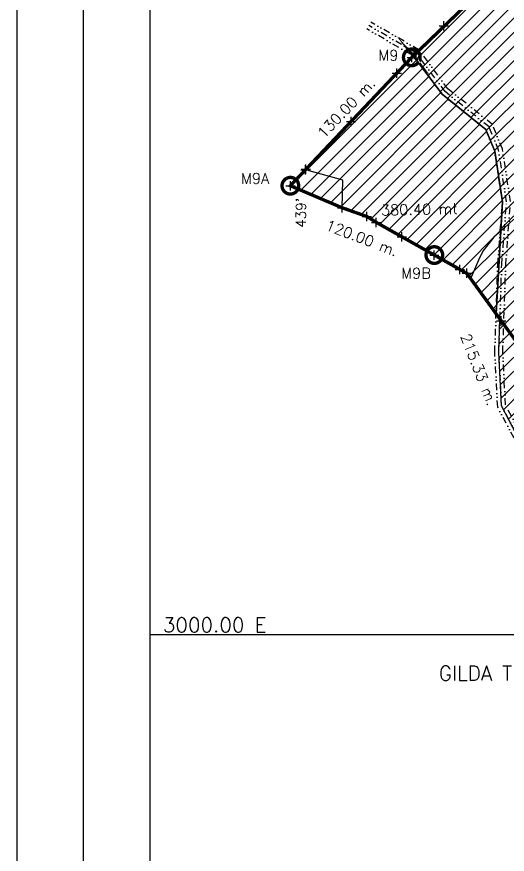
# Model space of a CAD drawing. Extents: x 14987 to 28539, y 5455 to 9112.
# Drawn here: x 22785 to 23153, y 5932 to 6561 of the extents above; entities that cross this region are included whole.
import ezdxf
from ezdxf.enums import TextEntityAlignment as Align

# ---------------------------------------------------------------- set-up
doc = ezdxf.new("R2010")
doc.units = 0
doc.header["$LTSCALE"] = 10
doc.header["$MEASUREMENT"] = 0
doc.header["$PDMODE"] = 2
doc.header["$PDSIZE"] = 3.5
doc.linetypes.add('DIVIDE', pattern=[1.25, 0.5, -0.25, 0, -0.25, 0, -0.25])
for name, color, linetype in [('AREA', 2, 'Continuous'), ('CANO', 5, 'DIVIDE'), ('CERCO', 2, 'Continuous'), ('COORD', 8, 'Continuous'), ('COORDENADAS', 1, 'Continuous'), ('DIV-', 5, 'Continuous'), ('HOJA', 8, 'Continuous'), ('LIMITE', 6, 'Continuous'), ('LINEA', 7, 'Continuous'), ('MOJON', 2, 'Continuous'), ('MURO', 3, 'Continuous'), ('PL', 3, 'Continuous'), ('PUA', 1, 'Continuous'), ('R', 1, 'Continuous'), ('r-100', 6, 'Continuous'), ('R60', 2, 'Continuous'), ('R80', 2, 'Continuous')]:
    doc.layers.add(name, color=color, linetype=linetype)
doc.styles.add('textstyle4', font='')
doc.styles.get('textstyle4').set_extended_font_data('simplex')

msp = doc.modelspace()

# ---------------------------------------------------------------- hatches: boundary and pattern name
at = {"layer": 'COORDENADAS', "true_color": 0xe60000, "transparency": 33554687}
h = msp.add_hatch(dxfattribs=at)
h.set_pattern_fill('LINE', color=1, scale=60, angle=45, style=0, pattern_type=0)
h.set_pattern_definition([(45, (4432.520505406585, 1.3642e-12), (-5.303300858899106, 5.303300858899107), [])])
h.paths.add_polyline_path([(23082.71445548926, 6531.279213188714), (23082.51731819651, 6531.478454390023), (23321.60260775517, 6761.995608380687), (23538.9017951201, 7063.062606782868), (23646.07097646744, 7237.818913019201), (23741.13560775516, 7393.853108380693), (23829.56012132933, 7538.988556116431), (23938.8136077556, 7718.311608381411), (23969.42956946791, 7766.817230911377), (24140.91860775516, 8042.890608380691), (24178.69760775517, 8048.730608380688), (24189.83760775517, 8044.084608380687), (24203.97660775516, 8020.355608380688), (24209.12760775517, 8003.79360838069), (24215.23960775516, 7990.136608380691), (24225.03260775517, 7981.417608380693), (24228.98060775516, 7979.205608380694), (24231.82560775516, 7978.27460838069), (24269.18694468689, 7949.65658681878), (24293.86577491976, 7930.753106544033), (24263.41660775517, 7900.026608380698), (24207.03960775516, 7661.555608380692), (24195.53660775517, 7556.012608380687), (24195.50823096966, 7555.72691408053), (24155.66260775516, 7559.684608380693), (24165.32520122943, 7375.547761270868), (24169.17956984384, 7320.778332765649), (24174.30360775517, 7256.826608380693), (24180.47114215387, 7238.920413094694), (24177.684385036, 7232.516414153484), (24178.8894998549, 7227.554185350408), (24192.86801869906, 7117.528128667685), (24200.03481925842, 7065.937368357224), (24210.32064548512, 7003.164458674642), (24216.31066855057, 6966.138110791141), (24266.92121475583, 6953.946736554412), (24271.41260775516, 6952.823608380689), (24276.50860775516, 6952.446608380688), (24472.96390835839, 6915.747374381862), (24512.12931015965, 6908.253901750243), (24549.17365075417, 6901.391161231933), (24555.91410775516, 6900.16210838069), (24585.95688971228, 6895.078867065725), (24644.04460775516, 6886.66460838069), (24703.85529339992, 6877.710841197299), (24698.70860775516, 6831.161608380692), (24720.50360775516, 6796.817608380687), (24710.35660775517, 6777.568608380691), (24724.48160775517, 6776.08160838069), (24708.20560775516, 6745.57960838069), (24711.97060775516, 6716.635608380694), (24721.4524009106, 6692.89068621073), (24721.21468684272, 6690.37133840023), (24720.35307625568, 6687.341519720081), (24706.47008564082, 6654.382034190038), (24680.18653094467, 6599.962885393104), (24684.9267132126, 6482.973859780547), (24688.01960775517, 6450.18760838069), (24749.53460775517, 6386.905608380691), (24773.16821140741, 6338.366692883197), (24764.76858189628, 6334.465338793854), (24761.46860775516, 6332.932608380693), (24749.83445832648, 6327.359766460182), (24740.88860775517, 6324.347608380694), (24691.26160775516, 6303.588608380688), (24654.16360775517, 6278.144608380692), (24533.05660775516, 6237.083608380691), (24404.18060775517, 6226.790608380693), (24352.30560775517, 6223.505608380689), (24311.35860775517, 6218.425608380688), (24233.94760775517, 6177.309608380693), (24166.28760775516, 6142.622608380688), (24143.60960775516, 6141.074608380693), (24060.46760775516, 6145.34860838069), (24026.29860775516, 6152.129608380693), (23979.05260775516, 6145.475608380691), (23932.15660775516, 6142.982608380688), (23913.31660775517, 6146.830608380694), (23876.50832443271, 6132.855226862154), (23880.59460775516, 6158.355608380688), (23872.41760775516, 6188.458608380691), (23854.37460775516, 6207.065608380694), (23766.49960775516, 6222.460608380691), (23750.44360775517, 6235.272608380689), (23722.20860775516, 6247.538608380692), (23531.78860775517, 6145.088608380688), (23501.01260775516, 6208.978608380688), (23512.00460775516, 6264.906608380687), (23509.51160775516, 6280.249608380688), (23500.96460775517, 6312.994608380691), (23465.28860775517, 6328.24260838069), (23433.73160775517, 6337.383608380694), (23322.80160775517, 6341.457608380694), (23297.72360775516, 6330.148608380693), (23283.09860775516, 6315.568608380691), (23267.40760775517, 6275.765608380691), (23227.91460775516, 6248.390608380691), (23216.18246678391, 6242.583326254645), (23209.24154352429, 6239.147644763718), (23192.99060775516, 6231.103608380688), (23166.12105729749, 6235.723450595098), (23148.87348112951, 6268.540342630132), (23146.72272320486, 6308.894183308102), (23147.57631726538, 6333.858888989631), (23144.70968995889, 6337.810857006976), (23149.5390795015, 6421.826152173822), (23143.65098774116, 6459.878252102216), (23136.96846218654, 6476.215194323087), (23104.19132264553, 6502.541919611373), (23082.71445548926, 6531.279213188716), (23082.51992822051, 6531.480970878198)], flags=0)
at = {"layer": 'COORDENADAS', "true_color": 0x0075eb, "transparency": 33554687}
h = msp.add_hatch(dxfattribs=at)
h.set_pattern_fill('LINE', color=150, scale=60, angle=45, style=0, pattern_type=0)
h.set_pattern_definition([(45, (0, 0), (-5.303300858899106, 5.303300858899107), [])])
h.paths.add_polyline_path([(23081.39818434276, 6530.295495620497), (23082.71445548926, 6531.279213188714), (23104.19132264553, 6502.541919611373), (23136.96846218654, 6476.215194323086), (23143.65098774116, 6459.878252102215), (23149.5390795015, 6421.826152173821), (23144.70968995889, 6337.810857006977), (23122.69860775516, 6368.15560838069), (23047.59860775516, 6410.844608380688), (23029.19260775516, 6417.322608380691), (22990.20855572552, 6433.905264459961), (23001.89160775517, 6446.254608380692), (23035.86594700514, 6482.166525815705), (23070.2278647394, 6518.488125582564)], flags=0)

# ---------------------------------------------------------------- linework, layer by layer
at = {"layer": 'AREA'}
for p in [(23084.63660775516, 6533.718608380692), (23001.89160775516, 6446.254608380692), (22990.20855572552, 6433.905264459961), (23029.19260775516, 6417.322608380691), (23047.59860775516, 6410.844608380688), (23054.72660775516, 6406.397608380688), (23098.33596784098, 6381.862371100604), (23122.69860775516, 6368.15560838069)]:
    msp.add_point(p, dxfattribs=at)
at = {"layer": 'CANO'}
msp.add_lwpolyline([(23166.08260775516, 6235.796608380693), (23148.87348112951, 6268.540342630131), (23146.72272320486, 6308.894183308101), (23148.97260775516, 6374.695608380691), (23152.55660775516, 6421.94360838069), (23146.56160775516, 6460.686608380693), (23139.45160775516, 6478.06860838069), (23106.36660775516, 6504.642608380691), (23084.63660775516, 6533.718608380692), (23049.2079396632, 6554.194846151728)], dxfattribs=at)
at = {"layer": 'CANO', "color": 152, "true_color": 0x2a7dc6}
for points in [[(23168.0516936739, 6238.498467878822), (23151.83430810379, 6269.355220512433), (23149.72545523565, 6308.92281279182), (23151.9687265243, 6374.530822588478), (23155.57413600883, 6422.061064587559), (23149.47222776916, 6461.49496465917), (23141.93475332378, 6479.922022438295), (23108.5418928648, 6506.743297150009), (23086.67098766742, 6536.007836474407), (23050.70912095495, 6556.792239985801)], [(23164.11352183643, 6233.094748882564), (23145.91265415523, 6267.725464747828), (23143.71999117407, 6308.865553824381), (23145.97648898602, 6374.860394172903), (23149.5390795015, 6421.826152173821), (23143.65098774116, 6459.878252102215), (23136.96846218654, 6476.215194323086), (23104.19132264553, 6502.541919611373), (23082.60222784291, 6531.429380286977), (23047.70675837144, 6551.597452317655)]]:
    msp.add_lwpolyline(points, dxfattribs=at)
at = {"layer": 'CERCO'}
for points in [[(22990.20855572552, 6433.905264459961), (23084.63660775516, 6533.718608380692), (23321.60260775517, 6761.995608380686)], [(23029.19260775516, 6417.322608380691), (23029.71360775516, 6438.116608380693), (23004.43760775516, 6445.15360838069), (23001.89160775516, 6446.254608380692)], [(23029.19260775516, 6417.322608380691), (22990.20855572552, 6433.905264459961)], [(23613.02560775516, 5965.171608380693), (23574.69760775517, 5969.235608380692), (23540.31260775516, 5976.186608380693), (23496.30860775516, 5996.24460838069), (23470.49460775516, 5987.806608380688), (23438.94224030877, 5995.861498006972), (23393.78660775517, 5999.291608380689), (23359.66060775516, 5991.594608380688), (23314.75360775516, 5971.789608380688), (23257.18660775516, 6148.340608380688), (23227.91460775516, 6248.390608380691), (23227.73960775516, 6251.31460838069), (23214.16060775516, 6245.197608380691), (23200.91960775516, 6242.411608380691), (23182.24860775517, 6244.199608380692), (23167.24060775516, 6270.856608380691), (23162.07660775516, 6313.868608380693), (23122.69860775516, 6368.15560838069), (23054.72660775516, 6406.397608380688), (23047.59860775516, 6410.844608380688), (23029.19260775516, 6417.322608380691)]]:
    msp.add_lwpolyline(points, dxfattribs=at)
at = {"layer": 'COORD'}
msp.add_line((22884.71907681278, 6097.054608380688), (28514.92539869945, 6097.054608380688), dxfattribs=at)
at = {"layer": 'COORDENADAS'}
msp.add_line((22884.71907681278, 6097.054608380688), (22984.71907681278, 6097.054608380688), dxfattribs=at)
at = {"layer": 'DIV-'}
msp.add_lwpolyline([(23158.14905923049, 6408.810429158493), (23151.06810366667, 6402.320605821259), (23143.02253366256, 6395.225000086717), (23134.82304067148, 6384.776927530502), (23131.57152541974, 6377.952737650076), (23125.62442864905, 6364.12203534837)], dxfattribs=at)
at = {"layer": 'HOJA'}
for points in [[(23162.07660775516, 6313.868608380693), (23148.58927116176, 6332.462418163977), (23144.70968995889, 6337.810857006975), (23149.5390795015, 6421.826152173821), (23143.65098774116, 6459.878252102215), (23136.96846218654, 6476.215194323086), (23104.19132264553, 6502.541919611373), (23082.71445548926, 6531.279213188715), (23082.51992822051, 6531.480970878197), (23082.71445548926, 6531.279213188714), (23082.51731819651, 6531.478454390022), (23321.60260775517, 6761.995608380686)], [(23166.12105729749, 6235.723450595097), (23148.87348112951, 6268.540342630131), (23146.72272320486, 6308.894183308101), (23147.57631726538, 6333.85888898963), (23144.70968995889, 6337.810857006975), (23149.5390795015, 6421.826152173821), (23143.65098774116, 6459.878252102215), (23136.96846218654, 6476.215194323086), (23104.19132264553, 6502.541919611373), (23082.71445548926, 6531.279213188715), (23082.51992822051, 6531.480970878197), (23082.71445548926, 6531.279213188714), (23082.51731819651, 6531.478454390022), (23321.60260775517, 6761.995608380686)]]:
    msp.add_lwpolyline(points, dxfattribs=at)
msp.add_lwpolyline([(23081.39818434276, 6530.295495620497), (23082.71445548926, 6531.279213188714), (23104.19132264553, 6502.541919611373), (23136.96846218654, 6476.215194323086), (23143.65098774116, 6459.878252102215), (23149.5390795015, 6421.826152173821), (23144.70968995889, 6337.810857006977), (23122.69860775516, 6368.15560838069), (23047.59860775516, 6410.844608380688), (23029.19260775516, 6417.322608380691), (22990.20855572552, 6433.905264459961), (23001.89160775517, 6446.254608380692), (23035.86594700514, 6482.166525815705), (23070.2278647394, 6518.488125582564)], close=True, dxfattribs=at)
at = {"layer": 'LIMITE'}
msp.add_lwpolyline([(22990.20855572552, 6433.905264459961), (23001.89160775516, 6446.254608380692), (23035.86594700514, 6482.166525815705), (23070.2278647394, 6518.488125582564), (23081.39818434278, 6530.295495620514), (23105.54641723212, 6553.861703077706), (23141.5557823193, 6588.550687294864), (23177.56514740647, 6623.23967151203), (23213.57451249364, 6657.928655729196), (23249.58387758082, 6692.617639946362), (23285.59324266799, 6727.306624163528), (23321.60260775517, 6761.995608380686), (23347.37457065246, 6797.532489814785), (23378.9184630317, 6841.028267296617), (23408.27260775516, 6881.504608380689), (23426.65118436848, 6907.048498308384)], dxfattribs=at)
at = {"layer": 'LINEA', "color": 1, "elevation": 96}
msp.add_lwpolyline([(27774.33594753177, 5454.58614677373), (27774.33594753177, 9111.950594049697), (22784.71907681278, 9111.9505940497), (22784.71907681278, 5454.586146773723)], close=True, dxfattribs=at)
at = {"layer": 'LINEA', "color": 2, "elevation": 96}
msp.add_lwpolyline([(27724.33594753177, 5504.58614677373), (27724.33594753177, 9061.950594049697), (22834.71907681278, 9061.9505940497), (22834.71907681278, 5504.586146773723)], close=True, dxfattribs=at)
at = {"layer": 'LINEA', "color": 7, "elevation": 96}
msp.add_lwpolyline([(27674.33594753177, 5554.58614677373), (27674.33594753177, 9011.950594049697), (22884.71907681278, 9011.9505940497), (22884.71907681278, 5554.586146773723)], close=True, dxfattribs=at)
at = {"layer": 'MOJON', "color": 12, "true_color": 0xd10000, "const_width": 2.5}
msp.add_lwpolyline([(23082.64346662357, 6531.398333801617), (23082.62759163795, 6531.419532576993), (23082.8221189067, 6531.21777488751), (23082.62498161395, 6531.417016088819), (23321.7102711726, 6761.934170079483), (23539.00945853754, 7063.001168481664), (23646.17863988488, 7237.757474717997), (23655.55177300802, 7253.142449076182)], dxfattribs=at)
at = {"layer": 'MOJON', "const_width": 2.5}
for points in [[(23081.39818434287, 6524.045495620605, 1), (23081.39818434287, 6536.545495620605, 1)], [(22990.20855572552, 6427.655264459961, 1), (22990.20855572552, 6440.155264459961, 1)], [(23098.33596784098, 6375.612371100604, 1), (23098.33596784098, 6388.112371100604, 1)]]:
    msp.add_lwpolyline(points, format="xyb", close=True, dxfattribs=at)
at = {"layer": 'MOJON', "color": 84, "true_color": 0x32a00e, "const_width": 2.5}
msp.add_lwpolyline([(23165.93538699232, 6281.728055989374), (23162.07660775516, 6313.868608380693), (23148.58927116176, 6332.462418163977), (23122.69860775516, 6368.15560838069), (23117.55182205625, 6371.051262160156), (23098.33596784098, 6381.862371100604), (23073.9751684032, 6395.568098342705), (23054.72660775516, 6406.397608380688), (23047.59860775516, 6410.844608380688), (23029.19260775516, 6417.322608380691), (22990.20855572552, 6433.905264459961), (23001.89160775517, 6446.254608380692), (23035.86594700514, 6482.166525815705), (23070.2278647394, 6518.488125582564), (23081.39818434274, 6530.295495620473)], dxfattribs=at)
at = {"layer": 'MOJON'}
msp.add_point((23081.39818434287, 6530.295495620605), dxfattribs=at)
at = {"layer": 'MURO'}
msp.add_lwpolyline([(23620.6255869023, 7196.054159580683), (23591.30978059146, 7147.936703202595), (23565.29500498341, 7105.23738880433), (23538.90179512013, 7063.06260678292), (23514.25600190849, 7028.808080862615), (23485.05439606182, 6988.221553344538), (23455.85279021515, 6947.635025826461), (23426.65118436848, 6907.048498308384), (23408.27260775495, 6881.504608380399), (23378.9184630317, 6841.028267296617), (23347.37457065246, 6797.532489814785), (23321.60260775517, 6761.995608380686), (23285.59324266799, 6727.306624163528), (23249.58387758082, 6692.617639946362), (23213.57451249364, 6657.928655729196), (23177.56514740647, 6623.23967151203), (23141.5557823193, 6588.550687294864), (23105.54641723171, 6553.861703077303), (23081.3981843429, 6530.29549562063), (23070.2278647394, 6518.488125582564), (23035.86594700514, 6482.166525815705), (23001.50402927089, 6445.844926048838), (22990.20855572552, 6433.905264459961)], dxfattribs=at)
at = {"layer": 'PL'}
msp.add_lwpolyline([(23141.5557823193, 6588.550687294864), (23105.54641723212, 6553.861703077706), (23081.39818434287, 6530.295495620605), (23070.2278647394, 6518.488125582564), (23035.86594700514, 6482.166525815705), (23001.89160775516, 6446.254608380692), (22990.20855572552, 6433.905264459961), (23029.19260775516, 6417.322608380691), (23047.59860775516, 6410.844608380688), (23054.72660775516, 6406.397608380688), (23073.9751684032, 6395.568098342705), (23098.33596784098, 6381.862371100604), (23117.55182205625, 6371.051262160156), (23122.69860775516, 6368.15560838069), (23148.58927116176, 6332.462418163977), (23162.07660775516, 6313.868608380693)], dxfattribs=at)
at = {"layer": 'PUA'}
for p in [(23105.54641723212, 6553.861703077706), (23070.2278647394, 6518.488125582564), (23035.86594700514, 6482.166525815705), (23001.50402927089, 6445.844926048838), (23073.9751684032, 6395.568098342705), (23073.9751684032, 6395.568098342705), (23117.55182205625, 6371.051262160156), (23117.55182205625, 6371.051262160156), (23148.58927116176, 6332.462418163977), (23148.58927116176, 6332.462418163977)]:
    msp.add_point(p, dxfattribs=at)
at = {"layer": 'R'}
for points in [[(23141.5557823193, 6588.550687294864), (23105.54641723212, 6553.861703077706), (23081.3981843428, 6530.295495620539), (23070.2278647394, 6518.488125582564), (23035.86594700514, 6482.166525815705), (23001.89160775517, 6446.254608380692), (22990.20855572552, 6433.905264459961), (23029.19260775516, 6417.322608380691), (23047.59860775516, 6410.844608380688), (23054.72660775516, 6406.397608380688), (23073.9751684032, 6395.568098342705), (23098.33596784098, 6381.862371100604), (23117.55182205625, 6371.051262160156), (23122.69860775516, 6368.15560838069), (23148.58927116176, 6332.462418163977), (23162.07660775516, 6313.868608380693)], [(22990.20855572552, 6433.905264459961), (23029.19260775516, 6417.322608380691), (23047.59860775516, 6410.844608380688), (23054.72660775516, 6406.397608380688), (23073.9751684032, 6395.568098342705), (23098.33596784098, 6381.862371100604), (23117.55182205625, 6371.051262160156), (23122.69860775516, 6368.15560838069), (23148.58927116176, 6332.462418163977), (23162.07660775516, 6313.868608380693)]]:
    msp.add_lwpolyline(points, dxfattribs=at)

# ---------------------------------------------------------------- texts
at = {"layer": 'AREA', "style": 'textstyle4'}
msp.add_text("439'", height=7.5, rotation=90, dxfattribs=at).set_placement((23001.9402618011, 6402.254325894613))
at = {"layer": 'MOJON', "color": 132, "true_color": 0x1dc3c9, "style": 'textstyle4'}
msp.add_text('380.40 mt', height=7.999999999999999, rotation=1.241982456623276, dxfattribs=at).set_placement((23087.14771553601, 6412.177034909564), align=Align.CENTER)
at = {"layer": 'r-100', "style": 'textstyle4'}
msp.add_text('GILDA TEXAS', height=11, dxfattribs=at).set_placement((23147.41585752584, 6062.383010886882), align=Align.CENTER)
at = {"layer": 'R60', "style": 'textstyle4'}
for s, p in [('M9', (23063.86546133552, 6527.888459112608)), ('M9A', (22963.68681307052, 6435.433576852771)), ('M9B', (23084.57853407538, 6364.231302129123))]:
    msp.add_text(s, height=8, dxfattribs=at).set_placement(p, align=Align.CENTER)
for s, rotation, p in [('130.00 m.', 46.36503012242478, (23035.09790529107, 6489.473532656437)), ('120.00 m.', 338.7922451936336, (23042.49163971598, 6390.946896425881)), ('215.33 m.', 291.3219347889915, (23128.09996735548, 6294.460507218999))]:
    msp.add_text(s, height=8, rotation=rotation, dxfattribs=at).set_placement(p, align=Align.CENTER)
at = {"layer": 'R80', "style": 'textstyle4'}
msp.add_text('3000.00 E', height=11, dxfattribs=at).set_placement((22933.3417549006, 6098.615974744043), align=Align.CENTER)

doc.saveas('drawing.dxf')
